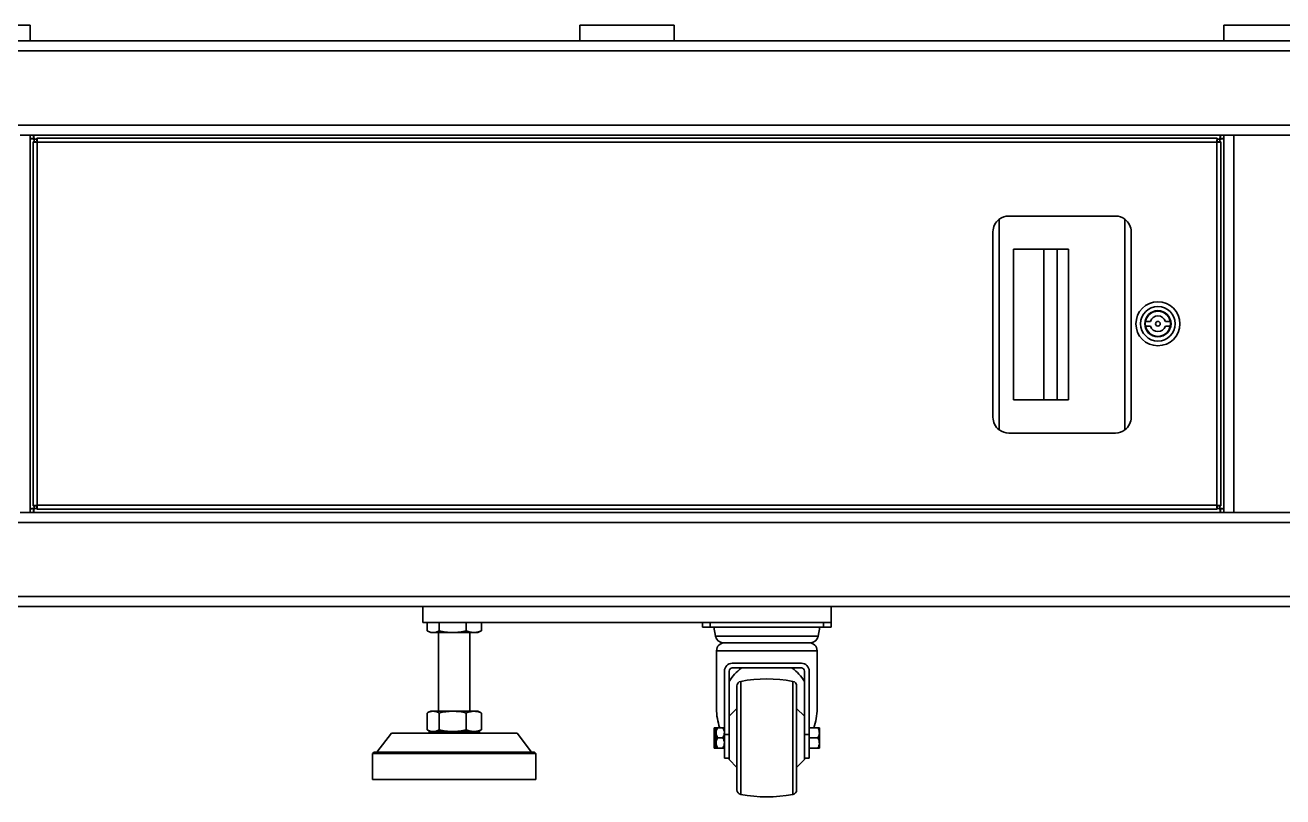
# Model space of a CAD drawing. Header units: millimetres. Extents: x 5960 to 13385, y 4099 to 9349.
# Drawn here: x 8494 to 9294, y 7607 to 8098 of the extents above; entities that cross this region are included whole.
import ezdxf

# ---------------------------------------------------------------- set-up
doc = ezdxf.new("R2010")
doc.units = ezdxf.units.MM

msp = doc.modelspace()

# ---------------------------------------------------------------- linework, layer by layer
at = {"color": 7, "linetype": 'Continuous', "lineweight": 35}
for p, q in [((8436.863, 8097.972), (8496.863, 8097.972)), ((8496.863, 8097.972), (8496.863, 8087.972)), ((8846.863, 8097.972), (8906.863, 8097.972)), ((8846.863, 8087.972), (8846.863, 8097.972)), ((8906.863, 8097.972), (8906.863, 8087.972)), ((9256.863, 8097.972), (9256.863, 8087.972)), ((9256.863, 8097.972), (9316.863, 8097.972)), ((10016.863, 8087.972), (7736.863, 8087.972)), ((7736.863, 8081.572), (10016.863, 8081.572)), ((10016.863, 8034.372), (7736.863, 8034.372)), ((8490.463, 8027.972), (8496.863, 8027.972)), ((8496.863, 8027.972), (9256.863, 8027.972)), ((8496.863, 7787.972), (8496.863, 8027.972)), ((8496.863, 8025.765), (8498.363, 8025.765)), ((8498.863, 8023.765), (8498.863, 7792.179)), ((8498.863, 8023.765), (8500.363, 8023.765)), ((8499.07, 8026.472), (8499.07, 8027.972)), ((9252.656, 8025.972), (8501.07, 8025.972)), ((8501.07, 8024.472), (8501.07, 8025.972)), ((9252.656, 8025.972), (9252.656, 8024.472)), ((9253.363, 8023.765), (9254.863, 8023.765)), ((9254.656, 8027.972), (9254.656, 8026.472)), ((9254.863, 7792.179), (9254.863, 8023.765)), ((9255.363, 8025.765), (9256.863, 8025.765)), ((9256.863, 8027.972), (9256.863, 7787.972)), ((9256.863, 8027.972), (9263.263, 8027.972)), ((9263.263, 8027.972), (9310.463, 8027.972)), ((9263.263, 7787.972), (9263.263, 8027.972)), ((8501.363, 8023.472), (8501.363, 7792.472)), ((9252.363, 8023.472), (8501.363, 8023.472)), ((9252.363, 7792.472), (9252.363, 8023.472)), ((9119.863, 7976.472), (9187.863, 7976.472)), ((9113.863, 7840.472), (9113.863, 7974.472)), ((9193.863, 7974.472), (9193.863, 7840.472)), ((9109.863, 7848.472), (9109.863, 7966.472)), ((9197.863, 7966.472), (9197.863, 7848.472)), ((9157.863, 7955.472), (9122.863, 7955.472)), ((9122.863, 7955.472), (9122.863, 7859.472)), ((9142.216, 7859.472), (9142.216, 7955.472)), ((9150.748, 7955.472), (9150.748, 7859.472)), ((9157.863, 7859.472), (9157.863, 7955.472)), ((9210.093, 7909.473), (9207.005, 7909.473)), ((9207.005, 7906.473), (9210.093, 7906.473)), ((9222.721, 7909.473), (9219.632, 7909.473)), ((9219.632, 7906.473), (9222.721, 7906.473)), ((9122.863, 7859.472), (9157.863, 7859.472)), ((9187.863, 7838.472), (9119.863, 7838.472)), ((8500.363, 7792.179), (8498.863, 7792.179)), ((8501.07, 7789.972), (8501.07, 7791.472)), ((8501.363, 7792.472), (9252.363, 7792.472)), ((9252.656, 7791.472), (9252.656, 7789.972)), ((9254.863, 7792.179), (9253.363, 7792.179)), ((8496.863, 7787.972), (8490.463, 7787.972)), ((8498.363, 7790.179), (8496.863, 7790.179)), ((9256.863, 7787.972), (8496.863, 7787.972)), ((8499.07, 7787.972), (8499.07, 7789.472)), ((8501.07, 7789.972), (9252.656, 7789.972)), ((9254.656, 7789.472), (9254.656, 7787.972)), ((9256.863, 7790.179), (9255.363, 7790.179)), ((9263.263, 7787.972), (9256.863, 7787.972)), ((9310.463, 7787.972), (9263.263, 7787.972)), ((7736.863, 7781.572), (10016.863, 7781.572)), ((10016.863, 7734.372), (7736.863, 7734.372)), ((7936.863, 7727.972), (8746.863, 7727.972)), ((8746.863, 7727.972), (9006.863, 7727.972)), ((8746.863, 7727.972), (8746.863, 7717.972)), ((9006.863, 7717.972), (9006.863, 7727.972)), ((9006.863, 7727.972), (9816.863, 7727.972)), ((9006.863, 7717.972), (8746.863, 7717.972)), ((8749.578, 7712.632), (8749.578, 7717.972)), ((8750.131, 7712.338), (8751.863, 7711.472)), ((8751.863, 7711.472), (8753.416, 7711.472)), ((8753.416, 7711.472), (8765.895, 7711.472)), ((8756.863, 7711.472), (8756.863, 7661.472)), ((8757.253, 7712.632), (8757.253, 7717.972)), ((8765.895, 7711.472), (8779.343, 7711.472)), ((8774.538, 7712.632), (8774.538, 7717.972)), ((8776.863, 7661.472), (8776.863, 7711.472)), ((8779.343, 7711.472), (8781.863, 7711.472)), ((8781.863, 7711.472), (8783.595, 7712.338)), ((8783.573, 7712.377), (8784.147, 7712.632)), ((8784.147, 7717.972), (8784.147, 7712.632)), ((8924.863, 7717.972), (8924.863, 7714.972)), ((8924.863, 7714.972), (8929.863, 7714.972)), ((8929.863, 7717.972), (8929.863, 7714.972)), ((8929.863, 7714.972), (9001.863, 7714.972)), ((8932.1, 7714.972), (8933.134, 7709.104)), ((8998.591, 7709.104), (8999.626, 7714.972)), ((9001.863, 7717.972), (9001.863, 7714.972)), ((9001.863, 7714.972), (9006.863, 7714.972)), ((9006.863, 7717.972), (9006.863, 7714.972)), ((8938.058, 7704.972), (8993.667, 7704.972)), ((8933.863, 7699.972), (8933.863, 7662.98)), ((8997.863, 7662.98), (8997.863, 7699.972)), ((8987.863, 7691.972), (8943.863, 7691.972)), ((8943.863, 7688.972), (8987.863, 7688.972)), ((8949.96, 7688.972), (8949.634, 7688.787)), ((8982.091, 7688.787), (8981.764, 7688.972)), ((8938.863, 7686.972), (8938.863, 7646.681)), ((8941.863, 7651.095), (8941.863, 7686.972)), ((8989.863, 7686.972), (8989.863, 7651.095)), ((8992.863, 7646.681), (8992.863, 7686.972)), ((8946.863, 7663.222), (8941.863, 7658.222)), ((8989.863, 7658.222), (8984.863, 7663.222)), ((8749.578, 7649.632), (8749.578, 7660.312)), ((8751.863, 7661.472), (8750.131, 7660.606)), ((8753.416, 7661.472), (8751.863, 7661.472)), ((8765.895, 7661.472), (8753.416, 7661.472)), ((8757.253, 7649.632), (8757.253, 7660.312)), ((8779.343, 7661.472), (8765.895, 7661.472)), ((8774.538, 7649.632), (8774.538, 7660.312)), ((8781.863, 7661.472), (8779.343, 7661.472)), ((8783.595, 7660.606), (8781.863, 7661.472)), ((8784.147, 7660.312), (8783.573, 7660.568)), ((8784.147, 7649.632), (8784.147, 7660.312)), ((8726.863, 7647.472), (8717.632, 7635.472)), ((8806.863, 7647.472), (8726.863, 7647.472)), ((8750.131, 7649.338), (8751.863, 7648.472)), ((8750.863, 7648.472), (8750.863, 7647.472)), ((8773.953, 7648.472), (8750.863, 7648.472)), ((8782.863, 7648.472), (8773.953, 7648.472)), ((8781.863, 7648.472), (8783.595, 7649.338)), ((8782.863, 7647.472), (8782.863, 7648.472)), ((8783.573, 7649.377), (8784.147, 7649.632)), ((8816.094, 7635.472), (8806.863, 7647.472)), ((8932.363, 7650.972), (8932.363, 7647.722)), ((8932.363, 7647.722), (8932.363, 7641.222)), ((8932.363, 7647.722), (8932.563, 7646.725)), ((8933.063, 7648.472), (8932.563, 7647.972)), ((8932.563, 7647.972), (8932.563, 7640.972)), ((8933.563, 7648.472), (8933.063, 7648.472)), ((8933.063, 7648.472), (8933.063, 7644.472)), ((8933.368, 7650.972), (8933.388, 7650.972)), ((8933.563, 7650.972), (8933.563, 7647.722)), ((8933.563, 7647.722), (8933.563, 7641.222)), ((8934.568, 7650.972), (8937.857, 7650.972)), ((8941.863, 7651.095), (8941.863, 7630.722)), ((8989.863, 7630.722), (8989.863, 7651.095)), ((8998.357, 7650.972), (8992.863, 7650.972)), ((8999.363, 7647.722), (8999.363, 7650.972)), ((8999.363, 7641.222), (8999.363, 7647.722)), ((8932.363, 7641.222), (8932.363, 7637.972)), ((8932.563, 7640.972), (8933.063, 7640.472)), ((8933.063, 7644.472), (8933.063, 7640.472)), ((8933.063, 7640.472), (8933.563, 7640.472)), ((8933.563, 7641.222), (8933.563, 7637.972)), ((8934.568, 7644.472), (8937.857, 7644.472)), ((8938.863, 7646.681), (8941.863, 7646.681)), ((8938.863, 7646.681), (8938.863, 7631.472)), ((8992.863, 7646.681), (8989.863, 7646.681)), ((8992.863, 7631.472), (8992.863, 7646.681)), ((8998.357, 7644.472), (8992.863, 7644.472)), ((8999.363, 7637.972), (8999.363, 7641.222)), ((8715.863, 7635.472), (8714.863, 7634.472)), ((8714.863, 7634.472), (8714.863, 7617.972)), ((8789.904, 7634.472), (8714.863, 7634.472)), ((8817.863, 7635.472), (8715.863, 7635.472)), ((8818.863, 7634.472), (8789.904, 7634.472)), ((8818.863, 7634.472), (8817.863, 7635.472)), ((8818.863, 7617.972), (8818.863, 7634.472)), ((8933.368, 7637.972), (8933.563, 7637.972)), ((8937.857, 7637.972), (8934.568, 7637.972)), ((8938.863, 7631.472), (8941.863, 7631.472)), ((8989.863, 7631.472), (8992.863, 7631.472)), ((8992.863, 7637.972), (8998.357, 7637.972)), ((8941.863, 7630.722), (8946.863, 7625.722)), ((8984.863, 7625.722), (8989.863, 7630.722)), ((8714.863, 7617.972), (8789.904, 7617.972)), ((8789.904, 7617.972), (8818.863, 7617.972))]:
    msp.add_line(p, q, dxfattribs=at)
at = {"color": 8, "linetype": 'Continuous', "lineweight": 35}
for p, q in [((8499.363, 8025.472), (8499.363, 8023.765)), ((8501.07, 8025.472), (8499.363, 8025.472)), ((9254.363, 8025.472), (9252.656, 8025.472)), ((9254.363, 8023.765), (9254.363, 8025.472)), ((8499.363, 7792.179), (8499.363, 7790.472)), ((9254.363, 7790.472), (9254.363, 7792.179)), ((8499.363, 7790.472), (8501.07, 7790.472)), ((9252.656, 7790.472), (9254.363, 7790.472)), ((8933.134, 7709.104), (8965.863, 7709.104)), ((8965.863, 7709.104), (8998.591, 7709.104)), ((8965.863, 7699.972), (8933.863, 7699.972)), ((8997.863, 7699.972), (8965.863, 7699.972)), ((8949.319, 7680.46), (8949.319, 7608.484)), ((8982.407, 7608.484), (8982.407, 7680.46))]:
    msp.add_line(p, q, dxfattribs=at)
at = {"color": 7, "linetype": 'Continuous', "lineweight": 35}
for centre, radius in [((9214.863, 7907.972), 14), ((9214.863, 7907.972), 11), ((9214.863, 7907.972), 8.35), ((9214.863, 7907.972), 8.05), ((9214.863, 7907.973), 1.5)]:
    msp.add_circle(centre, radius, dxfattribs=at)
for centre, radius, start, end in [((9119.863, 7966.472), 10, 90, 126.869898), ((9187.863, 7966.472), 10, 53.130102, 90), ((9119.863, 7966.472), 10, 126.869898, 180), ((9187.863, 7966.472), 10, 0, 53.130102), ((9214.863, 7907.972), 8, 10.811384, 169.188616), ((9214.863, 7907.972), 5, 17.465088, 162.534912), ((9214.863, 7907.973), 8, 190.811384, 349.188616), ((9214.863, 7907.973), 5, 197.465088, 342.534912), ((9119.863, 7848.472), 10, 180, 233.130102), ((9187.863, 7848.472), 10, 306.869898, 0), ((9119.863, 7848.472), 10, 233.130102, 270), ((9187.863, 7848.472), 10, 270, 306.869898), ((8938.058, 7709.972), 5, 190, 270), ((8938.863, 7699.972), 5, 90, 180), ((8992.863, 7699.972), 5, 0, 90), ((8993.667, 7709.972), 5, 270, 350), ((8943.863, 7686.972), 5, 90, 180), ((8943.863, 7686.972), 2, 90, 180), ((8987.863, 7686.972), 5, 0, 90), ((8987.863, 7686.972), 2, 0, 90), ((8949.863, 7677.51), 3, 100.445672, 180), ((8965.863, 7590.722), 91.25, 79.554328, 100.445672), ((8981.863, 7677.51), 3, 0, 79.554328), ((8949.863, 7611.435), 3, 180, 259.554328), ((8965.863, 7698.222), 91.25, 259.554328, 280.445672), ((8981.863, 7611.435), 3, 280.445672, 0)]:
    msp.add_arc(centre, radius, start, end, dxfattribs=at)
for major_axis, start_param, end_param in [((0, 31.14), 0.59391, 0.9747939), ((0, 31.14), 5.3083914, 5.6892753), ((0, 34.361), 1.5707963, 1.9277803), ((0, 34.361), 4.355405, 4.712389)]:
    msp.add_ellipse((8965.863, 7662.98), major_axis=major_axis, ratio=0.931278, start_param=start_param, end_param=end_param, dxfattribs=at)
for points in [[(8499.363, 8025.472), (8499.035, 8025.496), (8498.38, 8025.545), (8497.554, 8025.619), (8496.976, 8025.692), (8496.9, 8025.741), (8496.863, 8025.765)], [(8499.363, 8025.472), (8499.232, 8025.496), (8498.97, 8025.545), (8498.639, 8025.619), (8498.408, 8025.692), (8498.378, 8025.741), (8498.363, 8025.765)], [(8501.363, 8023.472), (8501.035, 8023.496), (8500.38, 8023.545), (8499.554, 8023.619), (8498.976, 8023.692), (8498.9, 8023.741), (8498.863, 8023.765)], [(8499.07, 8027.972), (8499.094, 8027.934), (8499.143, 8027.859), (8499.216, 8027.281), (8499.29, 8026.455), (8499.338, 8025.8), (8499.363, 8025.472)], [(8499.07, 8026.472), (8499.094, 8026.457), (8499.143, 8026.427), (8499.216, 8026.196), (8499.29, 8025.865), (8499.338, 8025.603), (8499.363, 8025.472)], [(8500.363, 8023.765), (8500.378, 8023.741), (8500.408, 8023.692), (8500.639, 8023.619), (8500.97, 8023.545), (8501.232, 8023.496), (8501.363, 8023.472)], [(8501.07, 8025.972), (8501.094, 8025.934), (8501.143, 8025.859), (8501.216, 8025.281), (8501.29, 8024.455), (8501.338, 8023.8), (8501.363, 8023.472)], [(8501.363, 8023.472), (8501.338, 8023.603), (8501.29, 8023.865), (8501.216, 8024.196), (8501.143, 8024.427), (8501.094, 8024.457), (8501.07, 8024.472)], [(9252.363, 8023.472), (9252.387, 8023.8), (9252.436, 8024.455), (9252.509, 8025.281), (9252.583, 8025.859), (9252.631, 8025.934), (9252.656, 8025.972)], [(9252.656, 8024.472), (9252.631, 8024.457), (9252.583, 8024.427), (9252.509, 8024.196), (9252.436, 8023.865), (9252.387, 8023.603), (9252.363, 8023.472)], [(9254.863, 8023.765), (9254.825, 8023.741), (9254.75, 8023.692), (9254.172, 8023.619), (9253.346, 8023.545), (9252.69, 8023.496), (9252.363, 8023.472)], [(9252.363, 8023.472), (9252.494, 8023.496), (9252.756, 8023.545), (9253.087, 8023.619), (9253.318, 8023.692), (9253.348, 8023.741), (9253.363, 8023.765)], [(9254.363, 8025.472), (9254.387, 8025.8), (9254.436, 8026.455), (9254.509, 8027.281), (9254.583, 8027.859), (9254.631, 8027.934), (9254.656, 8027.972)], [(9254.363, 8025.472), (9254.387, 8025.603), (9254.436, 8025.865), (9254.509, 8026.196), (9254.583, 8026.427), (9254.631, 8026.457), (9254.656, 8026.472)], [(9256.863, 8025.765), (9256.825, 8025.741), (9256.75, 8025.692), (9256.172, 8025.619), (9255.346, 8025.545), (9254.69, 8025.496), (9254.363, 8025.472)], [(9255.363, 8025.765), (9255.348, 8025.741), (9255.318, 8025.692), (9255.087, 8025.619), (9254.756, 8025.545), (9254.494, 8025.496), (9254.363, 8025.472)], [(8498.863, 7792.179), (8498.9, 7792.204), (8498.976, 7792.252), (8499.554, 7792.326), (8500.38, 7792.399), (8501.035, 7792.448), (8501.363, 7792.472)], [(8501.363, 7792.472), (8501.232, 7792.448), (8500.97, 7792.399), (8500.639, 7792.326), (8500.408, 7792.252), (8500.378, 7792.204), (8500.363, 7792.179)], [(8501.363, 7792.472), (8501.338, 7792.144), (8501.29, 7791.489), (8501.216, 7790.663), (8501.143, 7790.085), (8501.094, 7790.01), (8501.07, 7789.972)], [(8501.07, 7791.472), (8501.094, 7791.487), (8501.143, 7791.517), (8501.216, 7791.748), (8501.29, 7792.079), (8501.338, 7792.341), (8501.363, 7792.472)], [(9252.656, 7789.972), (9252.631, 7790.01), (9252.583, 7790.085), (9252.509, 7790.663), (9252.436, 7791.489), (9252.387, 7792.144), (9252.363, 7792.472)], [(9252.363, 7792.472), (9252.69, 7792.448), (9253.346, 7792.399), (9254.172, 7792.326), (9254.75, 7792.252), (9254.825, 7792.204), (9254.863, 7792.179)], [(9252.363, 7792.472), (9252.387, 7792.341), (9252.436, 7792.079), (9252.509, 7791.748), (9252.583, 7791.517), (9252.631, 7791.487), (9252.656, 7791.472)], [(9253.363, 7792.179), (9253.348, 7792.204), (9253.318, 7792.252), (9253.087, 7792.326), (9252.756, 7792.399), (9252.494, 7792.448), (9252.363, 7792.472)], [(8496.863, 7790.179), (8496.9, 7790.204), (8496.976, 7790.252), (8497.554, 7790.326), (8498.38, 7790.399), (8499.035, 7790.448), (8499.363, 7790.472)], [(8498.363, 7790.179), (8498.378, 7790.204), (8498.408, 7790.252), (8498.639, 7790.326), (8498.97, 7790.399), (8499.232, 7790.448), (8499.363, 7790.472)], [(8499.363, 7790.472), (8499.338, 7790.144), (8499.29, 7789.489), (8499.216, 7788.663), (8499.143, 7788.085), (8499.094, 7788.01), (8499.07, 7787.972)], [(8499.363, 7790.472), (8499.338, 7790.341), (8499.29, 7790.079), (8499.216, 7789.748), (8499.143, 7789.517), (8499.094, 7789.487), (8499.07, 7789.472)], [(9254.656, 7787.972), (9254.631, 7788.01), (9254.583, 7788.085), (9254.509, 7788.663), (9254.436, 7789.489), (9254.387, 7790.144), (9254.363, 7790.472)], [(9254.363, 7790.472), (9254.494, 7790.448), (9254.756, 7790.399), (9255.087, 7790.326), (9255.318, 7790.252), (9255.348, 7790.204), (9255.363, 7790.179)], [(9254.363, 7790.472), (9254.69, 7790.448), (9255.346, 7790.399), (9256.172, 7790.326), (9256.75, 7790.252), (9256.825, 7790.204), (9256.863, 7790.179)], [(9254.656, 7789.472), (9254.631, 7789.487), (9254.583, 7789.517), (9254.509, 7789.748), (9254.436, 7790.079), (9254.387, 7790.341), (9254.363, 7790.472)]]:
    msp.add_open_spline(points, degree=3, dxfattribs=at)
for points, knots in [([(8753.416, 7711.472), (8752.774, 7711.53), (8751.479, 7711.647), (8750.215, 7712.302), (8749.578, 7712.632)], [0, 0, 0, 0, 0.4958538, 1, 1, 1, 1]), ([(8757.253, 7712.632), (8756.626, 7712.307), (8755.363, 7711.651), (8754.068, 7711.532), (8753.416, 7711.472)], [0, 0, 0, 0, 0.4965304, 1, 1, 1, 1]), ([(8765.895, 7711.472), (8764.449, 7711.53), (8761.533, 7711.647), (8758.688, 7712.302), (8757.253, 7712.632)], [0, 0, 0, 0, 0.4958538, 1, 1, 1, 1]), ([(8774.538, 7712.632), (8773.125, 7712.307), (8770.281, 7711.651), (8767.364, 7711.532), (8765.895, 7711.472)], [0, 0, 0, 0, 0.4965304, 1, 1, 1, 1]), ([(8779.343, 7711.472), (8778.538, 7711.53), (8776.917, 7711.647), (8775.335, 7712.302), (8774.538, 7712.632)], [0, 0, 0, 0, 0.4958538, 1, 1, 1, 1]), ([(8784.147, 7712.632), (8783.362, 7712.307), (8781.781, 7711.651), (8780.159, 7711.532), (8779.343, 7711.472)], [0, 0, 0, 0, 0.4965304, 1, 1, 1, 1]), ([(8946.863, 7677.51), (8946.863, 7677.462), (8946.863, 7677.367), (8946.863, 7676.778), (8946.863, 7676.23), (8946.863, 7675.891), (8946.863, 7675.513), (8946.863, 7675.098), (8946.863, 7674.645), (8946.863, 7674.155), (8946.863, 7673.774), (8946.863, 7673.377), (8946.863, 7672.908), (8946.863, 7672.239), (8946.863, 7671.601), (8946.863, 7670.938), (8946.863, 7670.238), (8946.863, 7669.439), (8946.863, 7668.72), (8946.863, 7668.02), (8946.863, 7667.315), (8946.863, 7666.59), (8946.863, 7665.845), (8946.863, 7665.08), (8946.863, 7664.555), (8946.863, 7664.261), (8946.863, 7664.159), (8946.863, 7663.502), (8946.863, 7662.414), (8946.863, 7660.906), (8946.863, 7659.502), (8946.863, 7658.31), (8946.863, 7657.355), (8946.863, 7656.641), (8946.863, 7655.921), (8946.863, 7655.194), (8946.863, 7654.462), (8946.863, 7653.954), (8946.863, 7653.579), (8946.863, 7653.142), (8946.863, 7652.495), (8946.863, 7651.687), (8946.863, 7650.872), (8946.863, 7649.914), (8946.863, 7647.777), (8946.863, 7645.939), (8946.863, 7644.472)], [0, 0, 0, 0, 0.0779459, 0.1558919, 0.178175, 0.2004581, 0.2227412, 0.2450242, 0.2673073, 0.2895903, 0.3118734, 0.3157089, 0.3381168, 0.3670205, 0.3892781, 0.4040279, 0.4327056, 0.4554812, 0.4758993, 0.494972, 0.5140447, 0.5331174, 0.5521901, 0.5712628, 0.5903354, 0.5905926, 0.5924985, 0.5976859, 0.6378483, 0.6686605, 0.6995767, 0.7301795, 0.7450348, 0.7598901, 0.7747472, 0.7896185, 0.8044898, 0.8193609, 0.820272, 0.827073, 0.8456315, 0.8589785, 0.875037, 0.8938071, 0.9152886, 1, 1, 1, 1]), ([(8984.863, 7644.472), (8984.863, 7646.244), (8984.863, 7649.787), (8984.863, 7653.931), (8984.863, 7656.922), (8984.863, 7658.866), (8984.863, 7660.75), (8984.863, 7662.566), (8984.863, 7663.964), (8984.863, 7664.983), (8984.863, 7665.655), (8984.863, 7666.313), (8984.863, 7666.884), (8984.863, 7667.582), (8984.863, 7668.325), (8984.863, 7669.074), (8984.863, 7669.781), (8984.863, 7670.487), (8984.863, 7671.148), (8984.863, 7671.669), (8984.863, 7672.079), (8984.863, 7672.487), (8984.863, 7672.882), (8984.863, 7673.261), (8984.863, 7673.527), (8984.863, 7673.844), (8984.863, 7674.235), (8984.863, 7674.827), (8984.863, 7675.371), (8984.863, 7675.859), (8984.863, 7676.266), (8984.863, 7676.653), (8984.863, 7676.998), (8984.863, 7677.275), (8984.863, 7677.471), (8984.863, 7677.496), (8984.863, 7677.51)], [0, 0, 0, 0, 0.1023366, 0.2046731, 0.2456449, 0.2866166, 0.3275883, 0.3685601, 0.4095318, 0.4262268, 0.4429218, 0.4596168, 0.476312, 0.4874829, 0.5151421, 0.537207, 0.5514198, 0.5774208, 0.6017514, 0.6150471, 0.6295674, 0.6441819, 0.6587964, 0.6734108, 0.688025, 0.6908021, 0.7125111, 0.7381317, 0.7726689, 0.7964101, 0.823063, 0.8526277, 0.8851039, 0.9204915, 0.9587902, 1, 1, 1, 1]), ([(8749.578, 7660.312), (8750.206, 7660.638), (8751.469, 7661.294), (8752.764, 7661.412), (8753.416, 7661.472)], [0, 0, 0, 0, 0.4965304, 1, 1, 1, 1]), ([(8753.416, 7661.472), (8754.058, 7661.414), (8755.353, 7661.297), (8756.616, 7660.642), (8757.253, 7660.312)], [0, 0, 0, 0, 0.4958538, 1, 1, 1, 1]), ([(8757.253, 7660.312), (8758.666, 7660.638), (8761.51, 7661.294), (8764.427, 7661.412), (8765.895, 7661.472)], [0, 0, 0, 0, 0.4965304, 1, 1, 1, 1]), ([(8765.895, 7661.472), (8767.342, 7661.414), (8770.258, 7661.297), (8773.103, 7660.642), (8774.538, 7660.312)], [0, 0, 0, 0, 0.4958538, 1, 1, 1, 1]), ([(8774.538, 7660.312), (8775.323, 7660.638), (8776.904, 7661.294), (8778.526, 7661.412), (8779.343, 7661.472)], [0, 0, 0, 0, 0.4965304, 1, 1, 1, 1]), ([(8779.343, 7661.472), (8780.147, 7661.414), (8781.768, 7661.297), (8783.35, 7660.642), (8784.147, 7660.312)], [0, 0, 0, 0, 0.4958538, 1, 1, 1, 1]), ([(8753.416, 7648.472), (8752.774, 7648.53), (8751.479, 7648.647), (8750.215, 7649.302), (8749.578, 7649.632)], [0, 0, 0, 0, 0.4958538, 1, 1, 1, 1]), ([(8757.253, 7649.632), (8756.626, 7649.307), (8755.363, 7648.651), (8754.068, 7648.532), (8753.416, 7648.472)], [0, 0, 0, 0, 0.4965304, 1, 1, 1, 1]), ([(8765.895, 7648.472), (8764.449, 7648.53), (8761.533, 7648.647), (8758.688, 7649.302), (8757.253, 7649.632)], [0, 0, 0, 0, 0.4958538, 1, 1, 1, 1]), ([(8774.538, 7649.632), (8773.125, 7649.307), (8770.281, 7648.651), (8767.364, 7648.532), (8765.895, 7648.472)], [0, 0, 0, 0, 0.4965304, 1, 1, 1, 1]), ([(8779.343, 7648.472), (8778.538, 7648.53), (8776.917, 7648.647), (8775.335, 7649.302), (8774.538, 7649.632)], [0, 0, 0, 0, 0.4958538, 1, 1, 1, 1]), ([(8784.147, 7649.632), (8783.362, 7649.307), (8781.781, 7648.651), (8780.159, 7648.532), (8779.343, 7648.472)], [0, 0, 0, 0, 0.4965304, 1, 1, 1, 1]), ([(8933.368, 7650.972), (8933.134, 7650.527), (8932.656, 7649.622), (8932.384, 7648.5), (8932.366, 7647.858), (8932.363, 7647.722)], [0, 0, 0, 0, 0.4323885, 0.8795612, 1, 1, 1, 1]), ([(8932.363, 7650.972), (8932.446, 7650.972), (8932.583, 7650.972), (8933.146, 7650.972), (8933.368, 7650.972)], [0, 0, 0, 0, 0.6046355, 1, 1, 1, 1]), ([(8934.568, 7650.972), (8934.334, 7650.527), (8933.856, 7649.622), (8933.584, 7648.5), (8933.566, 7647.858), (8933.563, 7647.722)], [0, 0, 0, 0, 0.4323885, 0.8795612, 1, 1, 1, 1]), ([(8933.563, 7650.972), (8933.646, 7650.972), (8933.783, 7650.972), (8934.346, 7650.972), (8934.568, 7650.972)], [0, 0, 0, 0, 0.6046355, 1, 1, 1, 1]), ([(8933.563, 7647.722), (8933.646, 7647.037), (8933.783, 7645.903), (8934.346, 7644.877), (8934.568, 7644.472)], [0, 0, 0, 0, 0.6046355, 1, 1, 1, 1]), ([(8937.857, 7650.972), (8938.092, 7650.527), (8938.57, 7649.622), (8938.842, 7648.5), (8938.859, 7647.858), (8938.863, 7647.722)], [0, 0, 0, 0, 0.4323885, 0.8795612, 1, 1, 1, 1]), ([(8938.863, 7650.972), (8938.78, 7650.972), (8938.643, 7650.972), (8938.08, 7650.972), (8937.857, 7650.972)], [0, 0, 0, 0, 0.6046355, 1, 1, 1, 1]), ([(8938.863, 7647.722), (8938.78, 7647.037), (8938.643, 7645.903), (8938.08, 7644.877), (8937.857, 7644.472)], [0, 0, 0, 0, 0.6046355, 1, 1, 1, 1]), ([(8999.363, 7647.722), (8999.28, 7648.408), (8999.143, 7649.541), (8998.58, 7650.567), (8998.357, 7650.972)], [0, 0, 0, 0, 0.6046355, 1, 1, 1, 1]), ([(8998.357, 7650.972), (8998.592, 7650.972), (8999.07, 7650.972), (8999.342, 7650.972), (8999.359, 7650.972), (8999.363, 7650.972)], [0, 0, 0, 0, 0.4323885, 0.8795612, 1, 1, 1, 1]), ([(8998.357, 7644.472), (8998.592, 7644.917), (8999.07, 7645.822), (8999.342, 7646.945), (8999.359, 7647.586), (8999.363, 7647.722)], [0, 0, 0, 0, 0.4323885, 0.8795612, 1, 1, 1, 1]), ([(8932.563, 7642.427), (8932.485, 7642.163), (8932.369, 7641.766), (8932.364, 7641.359), (8932.363, 7641.222)], [0, 0, 0, 0, 0.6654704, 1, 1, 1, 1]), ([(8932.363, 7641.222), (8932.446, 7640.537), (8932.583, 7639.403), (8933.146, 7638.377), (8933.368, 7637.972)], [0, 0, 0, 0, 0.6046355, 1, 1, 1, 1]), ([(8934.568, 7644.472), (8934.334, 7644.027), (8933.856, 7643.122), (8933.584, 7642), (8933.566, 7641.358), (8933.563, 7641.222)], [0, 0, 0, 0, 0.4323885, 0.8795612, 1, 1, 1, 1]), ([(8933.563, 7641.222), (8933.646, 7640.537), (8933.783, 7639.403), (8934.346, 7638.377), (8934.568, 7637.972)], [0, 0, 0, 0, 0.6046355, 1, 1, 1, 1]), ([(8937.857, 7644.472), (8938.092, 7644.027), (8938.57, 7643.122), (8938.842, 7642), (8938.859, 7641.358), (8938.863, 7641.222)], [0, 0, 0, 0, 0.4323885, 0.8795612, 1, 1, 1, 1]), ([(8938.863, 7641.222), (8938.78, 7640.537), (8938.643, 7639.403), (8938.08, 7638.377), (8937.857, 7637.972)], [0, 0, 0, 0, 0.6046355, 1, 1, 1, 1]), ([(8946.863, 7644.472), (8946.863, 7642.701), (8946.863, 7639.158), (8946.863, 7635.013), (8946.863, 7632.022), (8946.863, 7630.079), (8946.863, 7628.194), (8946.863, 7626.378), (8946.863, 7624.98), (8946.863, 7623.961), (8946.863, 7623.289), (8946.863, 7622.632), (8946.863, 7622.06), (8946.863, 7621.362), (8946.863, 7620.619), (8946.863, 7619.87), (8946.863, 7619.163), (8946.863, 7618.457), (8946.863, 7617.796), (8946.863, 7617.276), (8946.863, 7616.865), (8946.863, 7616.457), (8946.863, 7616.063), (8946.863, 7615.683), (8946.863, 7615.417), (8946.863, 7615.1), (8946.863, 7614.709), (8946.863, 7614.117), (8946.863, 7613.573), (8946.863, 7613.085), (8946.863, 7612.678), (8946.863, 7612.292), (8946.863, 7611.946), (8946.863, 7611.669), (8946.863, 7611.473), (8946.863, 7611.448), (8946.863, 7611.435)], [0, 0, 0, 0, 0.1023366, 0.2046731, 0.2456449, 0.2866166, 0.3275883, 0.3685601, 0.4095318, 0.4262268, 0.4429218, 0.4596168, 0.476312, 0.4874829, 0.5151421, 0.537207, 0.5514198, 0.5774208, 0.6017514, 0.6150471, 0.6295674, 0.6441819, 0.6587964, 0.6734108, 0.688025, 0.6908021, 0.7125111, 0.7381316, 0.7726689, 0.79641, 0.823063, 0.8526277, 0.8851039, 0.9204914, 0.9587902, 1, 1, 1, 1]), ([(8984.863, 7611.435), (8984.863, 7611.482), (8984.863, 7611.577), (8984.863, 7612.166), (8984.863, 7612.714), (8984.863, 7613.053), (8984.863, 7613.431), (8984.863, 7613.846), (8984.863, 7614.299), (8984.863, 7614.789), (8984.863, 7615.17), (8984.863, 7615.567), (8984.863, 7616.036), (8984.863, 7616.705), (8984.863, 7617.343), (8984.863, 7618.006), (8984.863, 7618.706), (8984.863, 7619.505), (8984.863, 7620.224), (8984.863, 7620.924), (8984.863, 7621.629), (8984.863, 7622.354), (8984.863, 7623.099), (8984.863, 7623.864), (8984.863, 7624.389), (8984.863, 7624.683), (8984.863, 7624.785), (8984.863, 7625.442), (8984.863, 7626.53), (8984.863, 7628.038), (8984.863, 7629.443), (8984.863, 7630.634), (8984.863, 7631.59), (8984.863, 7632.303), (8984.863, 7633.023), (8984.863, 7633.75), (8984.863, 7634.482), (8984.863, 7634.99), (8984.863, 7635.365), (8984.863, 7635.802), (8984.863, 7636.449), (8984.863, 7637.257), (8984.863, 7638.072), (8984.863, 7639.03), (8984.863, 7641.167), (8984.863, 7643.005), (8984.863, 7644.472)], [0, 0, 0, 0, 0.07794592, 0.15589192, 0.178175, 0.20045808, 0.22274115, 0.24502423, 0.26730729, 0.28959034, 0.31187339, 0.31570886, 0.3381168, 0.36702051, 0.38927809, 0.40402791, 0.43270564, 0.45548123, 0.47589933, 0.49497197, 0.51404468, 0.53311742, 0.55219015, 0.57126281, 0.59033537, 0.59059262, 0.59249847, 0.59768585, 0.63784828, 0.66866054, 0.69957666, 0.73017949, 0.74503478, 0.75989006, 0.77474724, 0.78961852, 0.80448977, 0.81936092, 0.82027205, 0.82707302, 0.84563151, 0.85897847, 0.87503702, 0.89380707, 0.91528855, 1, 1, 1, 1]), ([(8999.363, 7641.222), (8999.28, 7641.908), (8999.143, 7643.041), (8998.58, 7644.067), (8998.357, 7644.472)], [0, 0, 0, 0, 0.6046355, 1, 1, 1, 1]), ([(8998.357, 7637.972), (8998.592, 7638.417), (8999.07, 7639.322), (8999.342, 7640.445), (8999.359, 7641.086), (8999.363, 7641.222)], [0, 0, 0, 0, 0.4323885, 0.8795612, 1, 1, 1, 1]), ([(8933.368, 7637.972), (8933.134, 7637.972), (8932.656, 7637.972), (8932.384, 7637.972), (8932.366, 7637.972), (8932.363, 7637.972)], [0, 0, 0, 0, 0.4323885, 0.8795612, 1, 1, 1, 1]), ([(8934.568, 7637.972), (8934.334, 7637.972), (8933.856, 7637.972), (8933.584, 7637.972), (8933.566, 7637.972), (8933.563, 7637.972)], [0, 0, 0, 0, 0.4323885, 0.8795612, 1, 1, 1, 1]), ([(8937.857, 7637.972), (8938.092, 7637.972), (8938.57, 7637.972), (8938.842, 7637.972), (8938.859, 7637.972), (8938.863, 7637.972)], [0, 0, 0, 0, 0.4323885, 0.8795612, 1, 1, 1, 1]), ([(8999.363, 7637.972), (8999.28, 7637.972), (8999.143, 7637.972), (8998.58, 7637.972), (8998.357, 7637.972)], [0, 0, 0, 0, 0.6046355, 1, 1, 1, 1])]:
    msp.add_open_spline(points, degree=3, knots=knots, dxfattribs=at)

doc.saveas('drawing.dxf')
